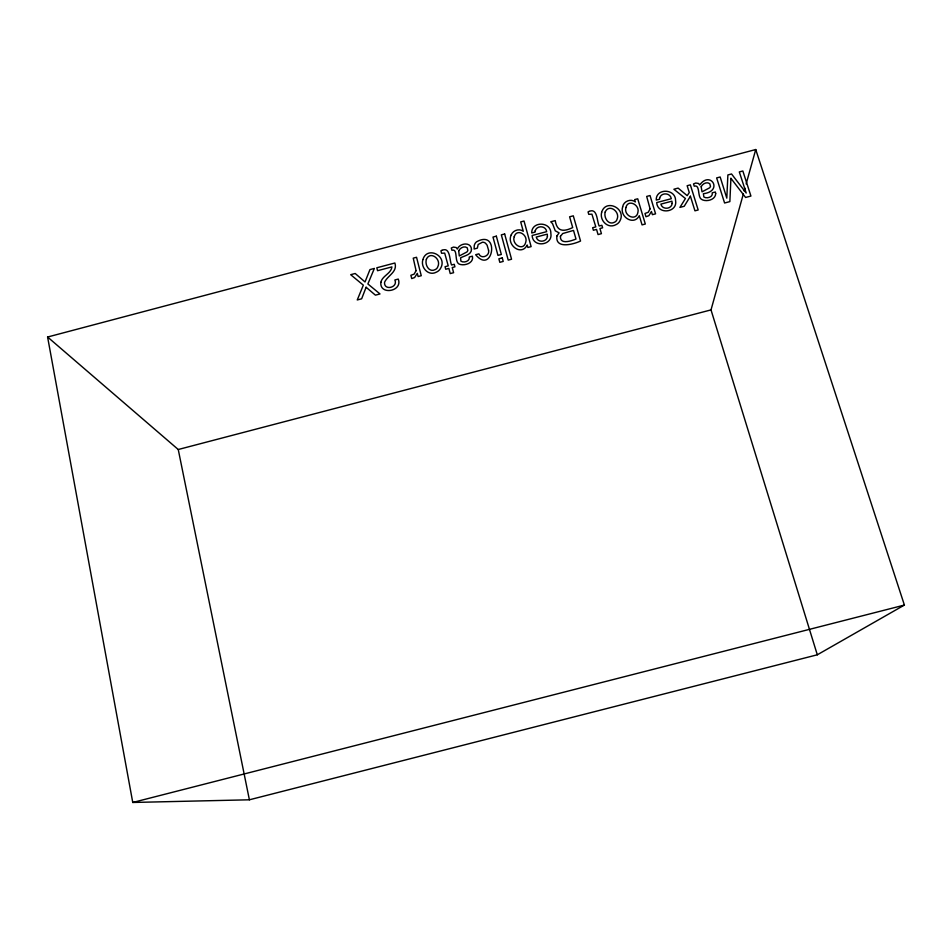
<?xml version="1.0" encoding="UTF-8"?>
<svg xmlns="http://www.w3.org/2000/svg" width="952" height="952" viewBox="0 0 952 952"><rect width="100%" height="100%" fill="white"/><g stroke="black" fill="none" stroke-linecap="round" stroke-linejoin="round"><path stroke-width="1.43" d="M817.304 654.798L904.4 605.067L755.745 149.535L47.6 337.02L132.756 802.465L249.388 799.799L817.304 654.798L711.013 309.9L743.357 193.922M744.155 191.055L744.952 188.198M746.154 183.903L755.745 149.535M47.6 337.02L178.25 449.511L711.013 309.9M132.756 802.465L904.4 605.067M178.25 449.511L249.388 799.799M560.407 236.37C559.978 245.188 571.688 240.713 575.996 239.059L573.52 230.42L562.727 233.537L560.407 236.37M471.49 249.198C471.621 254.886 464.29 255.683 460.566 257.873L460.899 261.157C463.814 263.192 470.145 261.3 469.276 257.004L472.382 256.183C474.215 263.121 464.338 266.286 459.185 264.097C454.044 261.669 458.305 248.293 451.902 250.269L451.308 247.996L453.509 247.08L456.294 247.556L457.317 249.103C459.554 243.141 470.823 241.463 471.49 249.198M715.678 193.601C715.642 199.991 705.848 202.371 701.279 199.206C697.352 196.481 700.244 184.117 694.234 186.199L693.52 183.938L695.733 183.022L698.589 183.486L699.696 185.009C710.359 170.11 723.651 191.221 703.373 193.72L703.861 196.981C706.777 198.968 713.274 197.171 712.239 192.816L715.368 191.995L715.678 193.601M625.952 207.488C623.286 215.806 636.436 221.852 637.959 212.117C639.744 204.597 627.796 198.801 625.952 207.488M488.555 250.197C490.09 255.91 481.129 259.599 478.88 253.863L475.655 254.708C492.993 275.687 500.324 228.468 476.452 241.879A7.021 6.533 -13.4 0 0 474.251 245.58L474.132 249.007L477.357 248.151L478.166 244.497L482.414 242.236A4.213 3.927 -13.3 0 1 485.579 243.295L487.091 245.152L488.555 250.197M730.922 178.333L729.863 201.61L724.591 203.002L716.642 177.917L720.164 176.989L726.804 198.147L727.875 174.942L731.541 173.978L746.201 193.03L739.311 171.931L742.846 170.991L750.926 196.052L745.594 197.457L730.922 178.333M380.871 282.28C379.372 295.679 403.089 291.419 398.245 279.079L394.866 279.971C398.352 287.706 383.656 291.038 384.572 282.232C387.523 275.509 397.829 271.986 394.89 263.002L376.825 267.774L377.551 270.701L391.927 266.893C391.093 273.712 382.287 275.711 380.871 282.28M605.186 212.022C603.616 217.508 608.304 225.648 614.587 222.185A4.712 4.355 -5 0 0 617.015 219.353C620.549 211.76 608.935 203.264 605.186 212.022M514.235 236.691C511.379 244.331 523.54 251.816 525.73 242.236C528.229 234.727 516.805 228.016 514.235 236.691M426.377 259.289C424.628 264.644 429.007 273.022 435.326 269.535A4.677 4.355 -16.9 0 0 437.813 266.691C441.633 259.134 430.209 250.483 426.377 259.289M622.656 206.881C619.347 216.83 633.889 226.148 639.304 215.723L642.053 224.886L645.313 224.017L637.721 198.79L634.651 199.599L635.341 201.931C630.986 198.254 623.429 201.241 622.656 206.881M601.628 212.379C599.451 220.507 607.947 229.135 615.884 224.708A8.508 7.866 -5 0 0 619.931 220.864C626.678 208.464 605.627 198.302 601.628 212.379M659.677 197.945L659.522 199.206L656.237 200.075C655.761 187.925 675.765 188.544 675.563 200.551C677.883 212.712 657.451 215.069 656.702 202.574L671.291 198.718C670.398 192.601 661.188 192.245 659.677 197.945M701.184 186.747L702.017 191.84L709.68 187.782L710.513 186.437L709.776 183.7C706.908 181.439 702.469 183.712 701.184 186.747M535.191 230.848L535.012 232.121L531.74 232.99C531.371 220.9 551.303 221.376 550.863 233.49C553.029 245.568 532.692 248.127 532.144 235.489L546.674 231.657C545.901 225.445 536.726 225.207 535.191 230.848M422.855 259.646C420.403 267.607 428.567 276.556 436.54 272.07A8.437 7.866 -16.9 0 0 440.633 268.214C447.797 255.874 427.02 245.485 422.855 259.646M556.932 235.929C554.933 249.614 574.044 244.164 580.542 241.023L573.294 215.83L569.605 216.794L572.699 227.576C563.251 232.181 556.896 231.443 555.242 220.602L550.732 221.792L552.505 223.577L555.266 230.812L559.098 232.871L556.932 235.929M458.697 250.852L459.304 255.969L466.98 251.923L467.848 250.566L467.253 247.817C464.421 245.497 460.03 247.901 458.697 250.852M511.212 234.93C506.285 244.985 521.529 256.576 527.194 245.021L527.872 247.472L531.121 246.616L524.016 221.031L520.696 221.911L523.279 231.253C519.28 228.218 512.973 230.336 511.212 234.93M650.085 208.857L648.241 212.296L644.992 213.462L645.968 216.723L648.847 215.699L651.43 211.511L652.394 214.676L655.571 213.843L650.026 195.541L646.682 196.421L650.085 208.857M416.072 270.677L414.132 274.128L410.895 275.295L411.728 278.579L414.596 277.556L417.297 273.355L418.106 276.544L421.26 275.711L416.548 257.278L413.239 258.147L416.072 270.677M672.148 203.466C671.612 209.416 662.199 209.999 660.878 204.109L671.945 201.193L672.148 203.466M547.424 236.417C546.841 242.308 537.463 243.01 536.25 237.048L547.269 234.132L547.424 236.417M366.115 287.254L361.641 298.797L357.262 299.951L363.331 285.16L350.669 274.688L355.203 273.498L365.021 281.97L369.959 269.594L374.362 268.428L367.877 283.958L380.015 293.954L375.421 295.156L366.115 287.254M690.402 196.219L684.214 206.275L679.918 207.405L685.44 198.528L673.861 189.234L678.133 188.103L687.189 195.66L689.272 192.566L687.142 185.723L690.355 184.866L698.173 209.975L694.948 210.82L690.402 196.219M442.049 250.293L440.919 250.828L441.561 253.268L444.691 253.101L448.225 265.882L445.06 266.715L445.726 269.249L448.88 268.416L450.237 273.581L453.604 272.7L452.248 267.536L454.925 266.822L454.259 264.287L451.581 264.989C449.38 260.753 450.593 246.544 442.049 250.293M589.169 211.392L588.05 211.927L588.752 214.343L591.918 214.176L595.809 226.897L592.644 227.742L593.37 230.265L596.547 229.42L598.046 234.561L601.426 233.668L599.927 228.528L602.628 227.814L601.89 225.291L599.189 226.005C596.845 221.733 597.701 207.619 589.169 211.392M496.349 236.167L492.981 237.06L497.944 255.374L501.323 254.481L496.349 236.167M504.655 233.978L501.335 234.858L508.225 260.11L511.557 259.23L504.655 233.978M502.263 257.909L498.872 258.801L499.824 262.324L503.215 261.431L502.263 257.909"/></g></svg>
